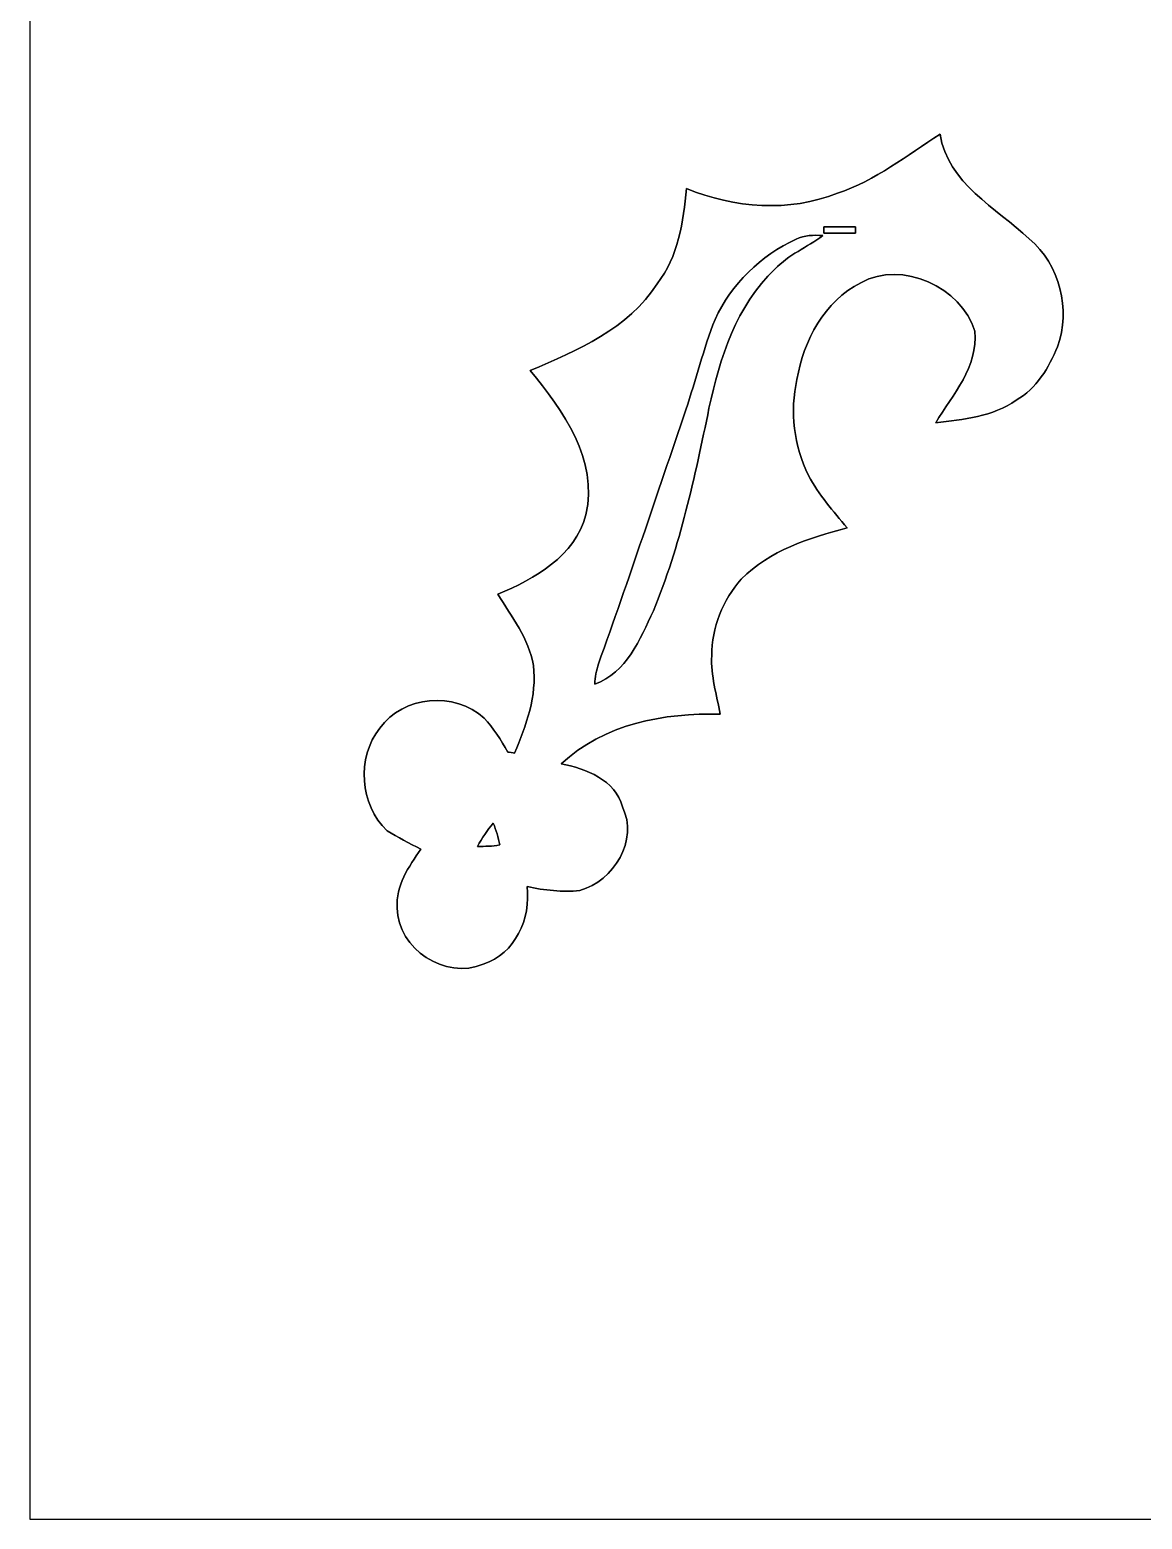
# Model space of a CAD drawing. Header units: centimetres. Extents: x -16.8 to 16.8, y -16.7 to 16.7.
# Drawn here: x -16.77 to -4.32, y -16.67 to 0 of the extents above; entities that cross this region are included whole.
import ezdxf

# ---------------------------------------------------------------- set-up
doc = ezdxf.new("R2010")
doc.units = ezdxf.units.CM
doc.header["$MEASUREMENT"] = 0
doc.layers.add('Layer 1', color=7, linetype='Continuous')

msp = doc.modelspace()

# ---------------------------------------------------------------- linework, layer by layer
at = {"layer": 'Layer 1', "color": 7}
for points, knots in [([(-16.77458, 16.66875), (-16.77458, 16.66875), (16.77458, 16.66875), (16.77458, 16.66875), (16.77458, 16.66875), (16.77458, 16.66875), (16.77458, -16.66875), (16.77458, -16.66875), (16.77458, -16.66875), (16.77458, -16.66875), (-16.77458, -16.66875), (-16.77458, -16.66875), (-16.77458, -16.66875), (-16.77458, -16.66875), (-16.77458, 16.66875), (-16.77458, 16.66875), (-16.77458, 16.66875), (-16.77458, 16.66875), (-16.77458, 16.66875), (-16.77458, 16.66875)], [0, 0, 0, 0, 0.16666667, 0.16666667, 0.16666667, 0.16666667, 0.33333333, 0.33333333, 0.33333333, 0.33333333, 0.5, 0.5, 0.5, 0.5, 0.66666667, 0.66666667, 0.66666667, 0.66666667, 1, 1, 1, 1]), ([(-7.73218, -1.82845), (-8.27581, -2.04364), (-8.88859, -1.99813), (-9.42269, -1.77694), (-9.42269, -1.77694), (-9.45903, -2.14665), (-9.51618, -2.54071), (-9.75184, -2.84162), (-9.75184, -2.84162), (-10.07639, -3.34398), (-10.64225, -3.59234), (-11.17318, -3.81247), (-11.17318, -3.81247), (-10.80664, -4.26297), (-10.40483, -4.8073), (-10.55053, -5.42854), (-10.55053, -5.42854), (-10.67082, -5.89139), (-11.12344, -6.14504), (-11.53407, -6.31543), (-11.53407, -6.31543), (-11.37991, -6.56978), (-11.19117, -6.81179), (-11.13755, -7.11306), (-11.13755, -7.11306), (-11.09486, -7.45666), (-11.2201, -7.78439), (-11.34816, -8.0959), (-11.34816, -8.0959), (-11.36756, -8.09272), (-11.40601, -8.08637), (-11.42506, -8.0832), (-11.42506, -8.0832), (-11.49809, -7.94667), (-11.58593, -7.8172), (-11.68859, -7.70255), (-11.68859, -7.70255), (-12.01667, -7.4041), (-12.59805, -7.44855), (-12.85593, -7.81614), (-12.85593, -7.81614), (-13.12051, -8.14529), (-13.07924, -8.67163), (-12.77549, -8.96338), (-12.77549, -8.96338), (-12.65484, -9.03923), (-12.52679, -9.10519), (-12.39873, -9.1694), (-12.39873, -9.1694), (-12.52926, -9.3666), (-12.68448, -9.58003), (-12.66049, -9.82909), (-12.66049, -9.82909), (-12.65626, -10.28982), (-12.12321, -10.63519), (-11.69846, -10.45704), (-11.69846, -10.45704), (-11.33898, -10.34274), (-11.16577, -9.94516), (-11.2081, -9.58815), (-11.2081, -9.58815), (-11.01408, -9.63013), (-10.81476, -9.65447), (-10.61579, -9.63189), (-10.61579, -9.63189), (-10.23796, -9.52747), (-9.9568, -9.06886), (-10.1413, -8.69597), (-10.1413, -8.69597), (-10.21715, -8.39541), (-10.55194, -8.2677), (-10.82534, -8.21549), (-10.82534, -8.21549), (-10.3572, -7.7724), (-9.6707, -7.63976), (-9.04628, -7.66022), (-9.04628, -7.66022), (-9.08509, -7.44255), (-9.15247, -7.22701), (-9.14188, -7.00405), (-9.14188, -7.00405), (-9.13906, -6.69114), (-9.01771, -6.38104), (-8.80992, -6.14821), (-8.80992, -6.14821), (-8.49277, -5.82401), (-8.04933, -5.68713), (-7.62423, -5.57283), (-7.62423, -5.57283), (-7.78334, -5.38974), (-7.94138, -5.20241), (-8.05709, -4.98863), (-8.05709, -4.98863), (-8.21972, -4.65808), (-8.27017, -4.27214), (-8.18691, -3.91266), (-8.18691, -3.91266), (-8.11354, -3.47592), (-7.8807, -3.03601), (-7.47148, -2.83034), (-7.47148, -2.83034), (-7.00723, -2.57387), (-6.34788, -2.88078), (-6.19725, -3.37467), (-6.19725, -3.37467), (-6.15668, -3.77119), (-6.44208, -4.0827), (-6.63434, -4.39773), (-6.63434, -4.39773), (-6.32425, -4.3628), (-5.99616, -4.32999), (-5.73334, -4.14373), (-5.73334, -4.14373), (-5.50545, -4.01673), (-5.36716, -3.78037), (-5.27085, -3.54683), (-5.27085, -3.54683), (-5.12092, -3.13126), (-5.24475, -2.62572), (-5.58624, -2.34103), (-5.58624, -2.34103), (-5.95736, -1.99319), (-6.49852, -1.71873), (-6.5853, -1.16734), (-6.5853, -1.16734), (-6.95748, -1.40441), (-7.30638, -1.68981), (-7.73218, -1.82845)], [0, 0, 0, 0, 0.03030303, 0.03030303, 0.03030303, 0.03030303, 0.06060606, 0.06060606, 0.06060606, 0.06060606, 0.09090909, 0.09090909, 0.09090909, 0.09090909, 0.12121212, 0.12121212, 0.12121212, 0.12121212, 0.15151515, 0.15151515, 0.15151515, 0.15151515, 0.18181818, 0.18181818, 0.18181818, 0.18181818, 0.21212121, 0.21212121, 0.21212121, 0.21212121, 0.24242424, 0.24242424, 0.24242424, 0.24242424, 0.27272727, 0.27272727, 0.27272727, 0.27272727, 0.3030303, 0.3030303, 0.3030303, 0.3030303, 0.33333333, 0.33333333, 0.33333333, 0.33333333, 0.36363636, 0.36363636, 0.36363636, 0.36363636, 0.39393939, 0.39393939, 0.39393939, 0.39393939, 0.42424242, 0.42424242, 0.42424242, 0.42424242, 0.45454545, 0.45454545, 0.45454545, 0.45454545, 0.48484848, 0.48484848, 0.48484848, 0.48484848, 0.51515152, 0.51515152, 0.51515152, 0.51515152, 0.54545455, 0.54545455, 0.54545455, 0.54545455, 0.57575758, 0.57575758, 0.57575758, 0.57575758, 0.60606061, 0.60606061, 0.60606061, 0.60606061, 0.63636364, 0.63636364, 0.63636364, 0.63636364, 0.66666667, 0.66666667, 0.66666667, 0.66666667, 0.6969697, 0.6969697, 0.6969697, 0.6969697, 0.72727273, 0.72727273, 0.72727273, 0.72727273, 0.75757576, 0.75757576, 0.75757576, 0.75757576, 0.78787879, 0.78787879, 0.78787879, 0.78787879, 0.81818182, 0.81818182, 0.81818182, 0.81818182, 0.84848485, 0.84848485, 0.84848485, 0.84848485, 0.87878788, 0.87878788, 0.87878788, 0.87878788, 0.90909091, 0.90909091, 0.90909091, 0.90909091, 0.93939394, 0.93939394, 0.93939394, 0.93939394, 1, 1, 1, 1]), ([(-8.1975, -2.34456), (-8.10507, -2.29623), (-7.99924, -2.29588), (-7.89764, -2.30329), (-7.89764, -2.30329), (-8.07332, -2.43311), (-8.28111, -2.51848), (-8.43492, -2.67794), (-8.43492, -2.67794), (-8.86636, -3.08504), (-9.04981, -3.67242), (-9.17187, -4.2358), (-9.17187, -4.2358), (-9.32956, -5.00345), (-9.49325, -5.77709), (-9.79452, -6.50346), (-9.79452, -6.50346), (-9.94481, -6.81849), (-10.09121, -7.19808), (-10.45069, -7.32261), (-10.45069, -7.32261), (-10.44716, -7.24535), (-10.4334, -7.1688), (-10.40871, -7.09577), (-10.40871, -7.09577), (-10.0711, -6.15209), (-9.75219, -5.20206), (-9.43187, -4.25238), (-9.43187, -4.25238), (-9.31545, -3.91795), (-9.23572, -3.57046), (-9.10378, -3.24132), (-9.10378, -3.24132), (-8.92528, -2.84515), (-8.59014, -2.52589), (-8.1975, -2.34456)], [0, 0, 0, 0, 0.1, 0.1, 0.1, 0.1, 0.2, 0.2, 0.2, 0.2, 0.3, 0.3, 0.3, 0.3, 0.4, 0.4, 0.4, 0.4, 0.5, 0.5, 0.5, 0.5, 0.6, 0.6, 0.6, 0.6, 0.7, 0.7, 0.7, 0.7, 0.8, 0.8, 0.8, 0.8, 1, 1, 1, 1]), ([(-7.88458, -2.20451), (-7.79639, -2.20451), (-7.62, -2.20451), (-7.53181, -2.20451), (-7.53181, -2.20451), (-7.53181, -2.2225), (-7.53181, -2.25778), (-7.53181, -2.27577), (-7.53181, -2.27577), (-7.62, -2.27577), (-7.79639, -2.27577), (-7.88458, -2.27577), (-7.88458, -2.27577), (-7.88458, -2.25778), (-7.88458, -2.2225), (-7.88458, -2.20451)], [0, 0, 0, 0, 0.2, 0.2, 0.2, 0.2, 0.4, 0.4, 0.4, 0.4, 0.6, 0.6, 0.6, 0.6, 1, 1, 1, 1]), ([(-11.76338, -9.13906), (-11.71328, -9.04593), (-11.6526, -8.9595), (-11.58593, -8.87836), (-11.58593, -8.87836), (-11.55559, -8.95738), (-11.52666, -9.03817), (-11.51467, -9.12283), (-11.51467, -9.12283), (-11.59616, -9.14047), (-11.68012, -9.13765), (-11.76338, -9.13906)], [0, 0, 0, 0, 0.25, 0.25, 0.25, 0.25, 0.5, 0.5, 0.5, 0.5, 1, 1, 1, 1])]:
    msp.add_open_spline(points, degree=3, knots=knots, dxfattribs=at)
at = {"layer": 'Layer 1', "color": 251}
for points, knots in [([(-7.73218, -1.82845), (-7.30638, -1.68981), (-6.95748, -1.40441), (-6.5853, -1.16734), (-6.5853, -1.16734), (-6.49852, -1.71873), (-5.95736, -1.99319), (-5.58624, -2.34103), (-5.58624, -2.34103), (-5.24475, -2.62572), (-5.12092, -3.13126), (-5.27085, -3.54683), (-5.27085, -3.54683), (-5.36716, -3.78037), (-5.50545, -4.01673), (-5.73334, -4.14373), (-5.73334, -4.14373), (-5.99616, -4.32999), (-6.32425, -4.3628), (-6.63434, -4.39773), (-6.63434, -4.39773), (-6.44208, -4.0827), (-6.15668, -3.77119), (-6.19725, -3.37467), (-6.19725, -3.37467), (-6.34788, -2.88078), (-7.00723, -2.57387), (-7.47148, -2.83034), (-7.47148, -2.83034), (-7.8807, -3.03601), (-8.11354, -3.47592), (-8.18691, -3.91266), (-8.18691, -3.91266), (-8.27017, -4.27214), (-8.21972, -4.65808), (-8.05709, -4.98863), (-8.05709, -4.98863), (-7.94138, -5.20241), (-7.78334, -5.38974), (-7.62423, -5.57283), (-7.62423, -5.57283), (-8.04933, -5.68713), (-8.49277, -5.82401), (-8.80992, -6.14821), (-8.80992, -6.14821), (-9.01771, -6.38104), (-9.13906, -6.69114), (-9.14188, -7.00405), (-9.14188, -7.00405), (-9.15247, -7.22701), (-9.08509, -7.44255), (-9.04628, -7.66022), (-9.04628, -7.66022), (-9.6707, -7.63976), (-10.3572, -7.7724), (-10.82534, -8.21549), (-10.82534, -8.21549), (-10.55194, -8.2677), (-10.21715, -8.39541), (-10.1413, -8.69597), (-10.1413, -8.69597), (-9.9568, -9.06886), (-10.23796, -9.52747), (-10.61579, -9.63189), (-10.61579, -9.63189), (-10.81476, -9.65447), (-11.01408, -9.63013), (-11.2081, -9.58815), (-11.2081, -9.58815), (-11.16577, -9.94516), (-11.33898, -10.34274), (-11.69846, -10.45704), (-11.69846, -10.45704), (-12.12321, -10.63519), (-12.65626, -10.28982), (-12.66049, -9.82909), (-12.66049, -9.82909), (-12.68448, -9.58003), (-12.52926, -9.3666), (-12.39873, -9.1694), (-12.39873, -9.1694), (-12.52679, -9.10519), (-12.65484, -9.03923), (-12.77549, -8.96338), (-12.77549, -8.96338), (-13.07924, -8.67163), (-13.12051, -8.14529), (-12.85593, -7.81614), (-12.85593, -7.81614), (-12.59805, -7.44855), (-12.01667, -7.4041), (-11.68859, -7.70255), (-11.68859, -7.70255), (-11.58593, -7.8172), (-11.49809, -7.94667), (-11.42506, -8.0832), (-11.42506, -8.0832), (-11.40601, -8.08637), (-11.36756, -8.09272), (-11.34816, -8.0959), (-11.34816, -8.0959), (-11.2201, -7.78439), (-11.09486, -7.45666), (-11.13755, -7.11306), (-11.13755, -7.11306), (-11.19117, -6.81179), (-11.37991, -6.56978), (-11.53407, -6.31543), (-11.53407, -6.31543), (-11.12344, -6.14504), (-10.67082, -5.89139), (-10.55053, -5.42854), (-10.55053, -5.42854), (-10.40483, -4.8073), (-10.80664, -4.26297), (-11.17318, -3.81247), (-11.17318, -3.81247), (-10.64225, -3.59234), (-10.07639, -3.34398), (-9.75184, -2.84162), (-9.75184, -2.84162), (-9.51618, -2.54071), (-9.45903, -2.14665), (-9.42269, -1.77694), (-9.42269, -1.77694), (-8.88859, -1.99813), (-8.27581, -2.04364), (-7.73218, -1.82845), (-7.73218, -1.82845), (-7.73218, -1.82845), (-7.73218, -1.82845), (-7.73218, -1.82845)], [0, 0, 0, 0, 0.02941176, 0.02941176, 0.02941176, 0.02941176, 0.05882353, 0.05882353, 0.05882353, 0.05882353, 0.08823529, 0.08823529, 0.08823529, 0.08823529, 0.11764706, 0.11764706, 0.11764706, 0.11764706, 0.14705882, 0.14705882, 0.14705882, 0.14705882, 0.17647059, 0.17647059, 0.17647059, 0.17647059, 0.20588235, 0.20588235, 0.20588235, 0.20588235, 0.23529412, 0.23529412, 0.23529412, 0.23529412, 0.26470588, 0.26470588, 0.26470588, 0.26470588, 0.29411765, 0.29411765, 0.29411765, 0.29411765, 0.32352941, 0.32352941, 0.32352941, 0.32352941, 0.35294118, 0.35294118, 0.35294118, 0.35294118, 0.38235294, 0.38235294, 0.38235294, 0.38235294, 0.41176471, 0.41176471, 0.41176471, 0.41176471, 0.44117647, 0.44117647, 0.44117647, 0.44117647, 0.47058824, 0.47058824, 0.47058824, 0.47058824, 0.5, 0.5, 0.5, 0.5, 0.52941176, 0.52941176, 0.52941176, 0.52941176, 0.55882353, 0.55882353, 0.55882353, 0.55882353, 0.58823529, 0.58823529, 0.58823529, 0.58823529, 0.61764706, 0.61764706, 0.61764706, 0.61764706, 0.64705882, 0.64705882, 0.64705882, 0.64705882, 0.67647059, 0.67647059, 0.67647059, 0.67647059, 0.70588235, 0.70588235, 0.70588235, 0.70588235, 0.73529412, 0.73529412, 0.73529412, 0.73529412, 0.76470588, 0.76470588, 0.76470588, 0.76470588, 0.79411765, 0.79411765, 0.79411765, 0.79411765, 0.82352941, 0.82352941, 0.82352941, 0.82352941, 0.85294118, 0.85294118, 0.85294118, 0.85294118, 0.88235294, 0.88235294, 0.88235294, 0.88235294, 0.91176471, 0.91176471, 0.91176471, 0.91176471, 0.94117647, 0.94117647, 0.94117647, 0.94117647, 1, 1, 1, 1]), ([(-8.1975, -2.34456), (-8.59014, -2.52589), (-8.92528, -2.84515), (-9.10378, -3.24132), (-9.10378, -3.24132), (-9.23572, -3.57046), (-9.31545, -3.91795), (-9.43187, -4.25238), (-9.43187, -4.25238), (-9.75219, -5.20206), (-10.0711, -6.15209), (-10.40871, -7.09577), (-10.40871, -7.09577), (-10.4334, -7.1688), (-10.44716, -7.24535), (-10.45069, -7.32261), (-10.45069, -7.32261), (-10.09121, -7.19808), (-9.94481, -6.81849), (-9.79452, -6.50346), (-9.79452, -6.50346), (-9.49325, -5.77709), (-9.32956, -5.00345), (-9.17187, -4.2358), (-9.17187, -4.2358), (-9.04981, -3.67242), (-8.86636, -3.08504), (-8.43492, -2.67794), (-8.43492, -2.67794), (-8.28111, -2.51848), (-8.07332, -2.43311), (-7.89764, -2.30329), (-7.89764, -2.30329), (-7.99924, -2.29588), (-8.10507, -2.29623), (-8.1975, -2.34456), (-8.1975, -2.34456), (-8.1975, -2.34456), (-8.1975, -2.34456), (-8.1975, -2.34456)], [0, 0, 0, 0, 0.09090909, 0.09090909, 0.09090909, 0.09090909, 0.18181818, 0.18181818, 0.18181818, 0.18181818, 0.27272727, 0.27272727, 0.27272727, 0.27272727, 0.36363636, 0.36363636, 0.36363636, 0.36363636, 0.45454545, 0.45454545, 0.45454545, 0.45454545, 0.54545455, 0.54545455, 0.54545455, 0.54545455, 0.63636364, 0.63636364, 0.63636364, 0.63636364, 0.72727273, 0.72727273, 0.72727273, 0.72727273, 0.81818182, 0.81818182, 0.81818182, 0.81818182, 1, 1, 1, 1]), ([(-7.88458, -2.20451), (-7.88458, -2.2225), (-7.88458, -2.25778), (-7.88458, -2.27577), (-7.88458, -2.27577), (-7.79639, -2.27577), (-7.62, -2.27577), (-7.53181, -2.27577), (-7.53181, -2.27577), (-7.53181, -2.25778), (-7.53181, -2.2225), (-7.53181, -2.20451), (-7.53181, -2.20451), (-7.62, -2.20451), (-7.79639, -2.20451), (-7.88458, -2.20451), (-7.88458, -2.20451), (-7.88458, -2.20451), (-7.88458, -2.20451), (-7.88458, -2.20451)], [0, 0, 0, 0, 0.16666667, 0.16666667, 0.16666667, 0.16666667, 0.33333333, 0.33333333, 0.33333333, 0.33333333, 0.5, 0.5, 0.5, 0.5, 0.66666667, 0.66666667, 0.66666667, 0.66666667, 1, 1, 1, 1]), ([(-11.76338, -9.13906), (-11.68012, -9.13765), (-11.59616, -9.14047), (-11.51467, -9.12283), (-11.51467, -9.12283), (-11.52666, -9.03817), (-11.55559, -8.95738), (-11.58593, -8.87836), (-11.58593, -8.87836), (-11.6526, -8.9595), (-11.71328, -9.04593), (-11.76338, -9.13906)], [0, 0, 0, 0, 0.25, 0.25, 0.25, 0.25, 0.5, 0.5, 0.5, 0.5, 1, 1, 1, 1])]:
    msp.add_open_spline(points, degree=3, knots=knots, dxfattribs=at)

doc.saveas('drawing.dxf')
